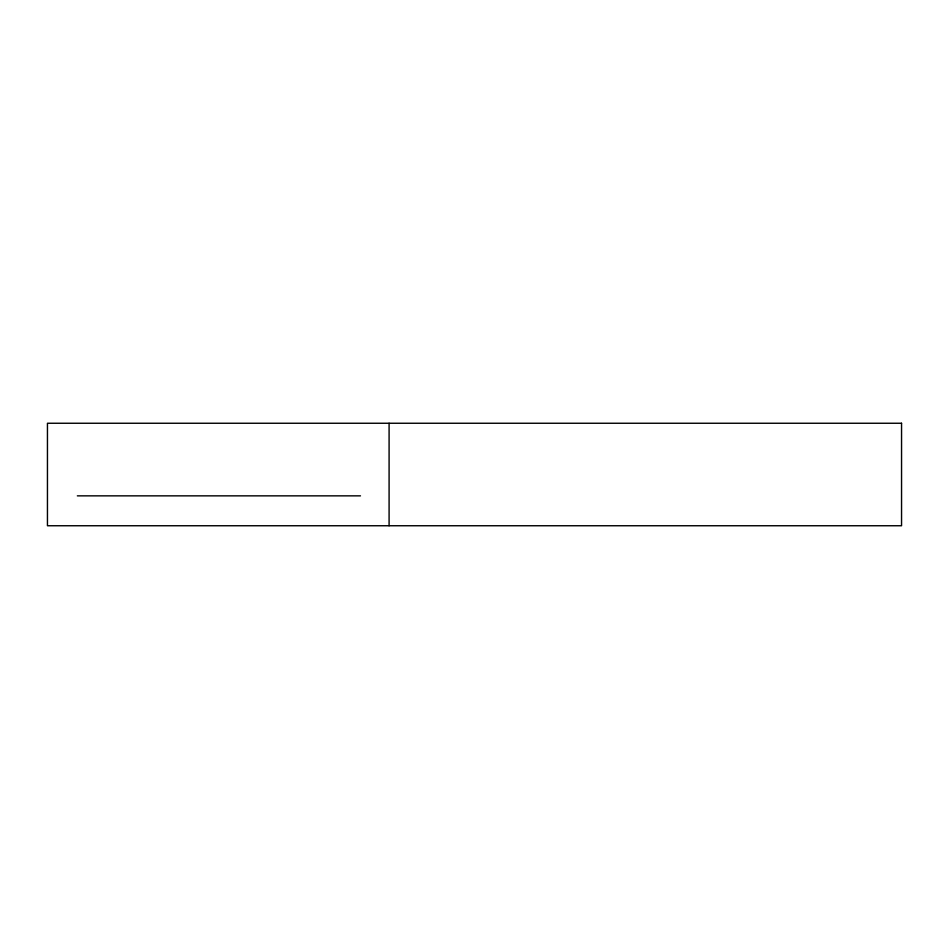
<?xml version="1.0" encoding="UTF-8"?>
<svg xmlns="http://www.w3.org/2000/svg" width="949" height="949" viewBox="0 0 949 949"><rect width="100%" height="100%" fill="white"/><g stroke="black" fill="none" stroke-linecap="round" stroke-linejoin="round"><path stroke-width="1.42" d="M77.344 495.853L360.478 495.853M389.09 423.254L389.09 525.746M901.55 423.254L47.45 423.254L47.45 525.746L901.55 525.746L901.55 423.254"/></g></svg>
